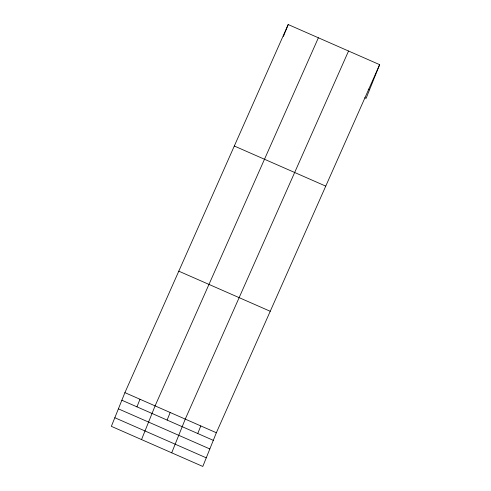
<?xml version="1.0" encoding="UTF-8"?>
<svg xmlns="http://www.w3.org/2000/svg" width="491" height="491" viewBox="0 0 491 491"><rect width="100%" height="100%" fill="white"/><g stroke="black" fill="none" stroke-linecap="round" stroke-linejoin="round"><path stroke-width="0.74" d="M124.91 392.64L111.359 426.341L202.801 466.45L216.347 432.749L379.641 64.659L288.199 24.55L124.91 392.64L216.347 432.749M283.417 36.444L284.903 32.75M285.154 32.136L288.199 24.55M136.946 406.843L139.996 399.257M141.537 439.58L155.082 405.879L318.377 37.789M167.118 420.081L170.168 412.495M171.709 452.812L185.254 419.111L348.549 51.021M197.75 433.516L200.801 425.93M379.641 64.659L366.09 98.36L364.739 97.764M368.207 89.147L369.557 89.743M234.317 146.017L325.754 186.126M178.798 271.173L270.234 311.282M121.86 400.226L213.297 440.335M118.392 408.843L209.835 448.952M114.826 417.724L206.263 457.833"/></g></svg>
